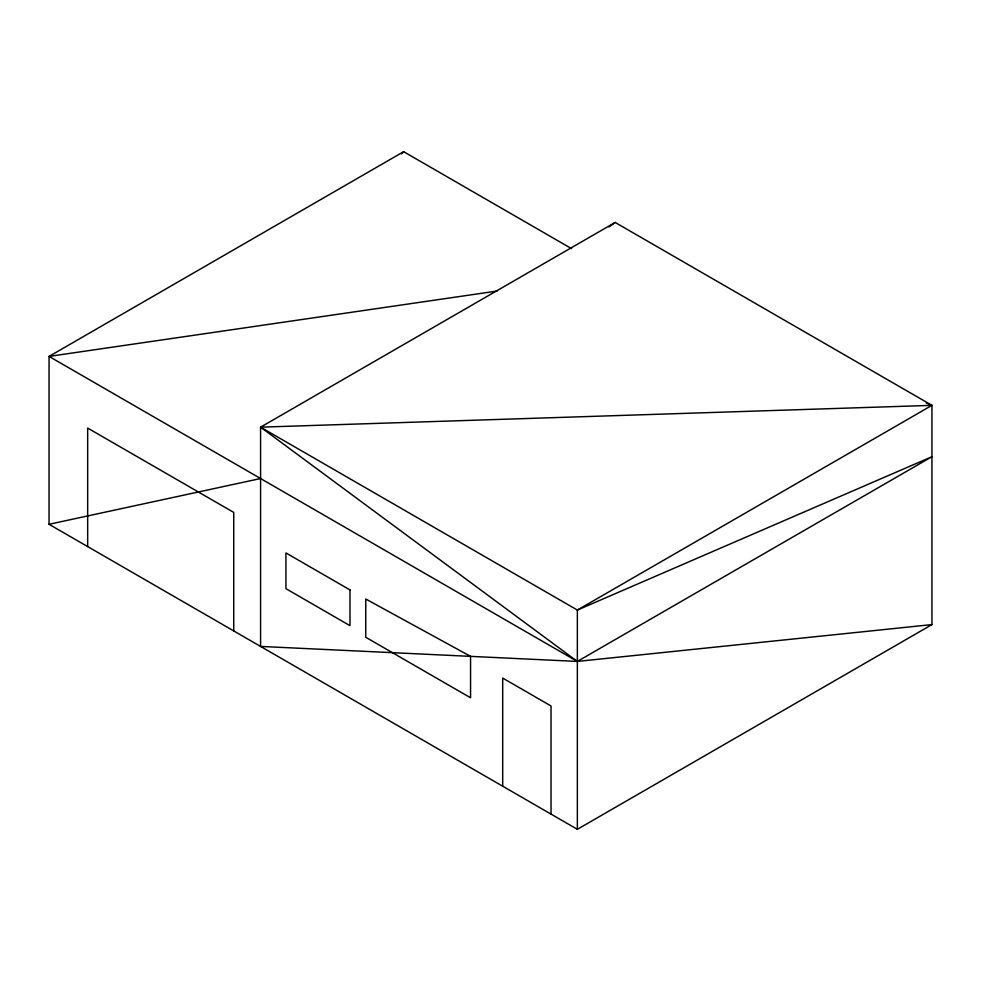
<?xml version="1.0" encoding="UTF-8"?>
<svg xmlns="http://www.w3.org/2000/svg" width="981" height="981" viewBox="0 0 981 981"><rect width="100%" height="100%" fill="white"/><g stroke="black" fill="none" stroke-linecap="round" stroke-linejoin="round"><path stroke-width="1.47" d="M401.523 153.907L403.645 151.687L571.543 248.622M608.968 226.93L615.161 222.454L931.95 405.349L931.95 624.59L577.355 829.313L49.05 524.295L49.05 356.41L403.645 151.687M931.95 624.59L577.355 661.427L260.578 646.418L260.578 427.164L615.161 222.454M931.95 405.349L577.355 610.059L260.578 427.164L931.95 405.349L926.297 402.995M497.097 291.038L49.05 356.41L577.355 661.427L931.95 456.705L577.355 610.059L577.355 829.313M49.05 524.295L260.578 478.532M260.578 427.164L577.355 661.427M551.028 814.107L551.028 705.989L502.701 678.079L502.701 786.198M233.748 630.93L233.748 512.413L87.665 428.072L87.665 546.589M470.561 656.363L365.754 599.023L365.754 637.27L470.561 697.785L470.561 656.363M349.996 589.924L285.925 552.928L285.925 588.674L349.996 625.67L349.996 589.924"/></g></svg>
